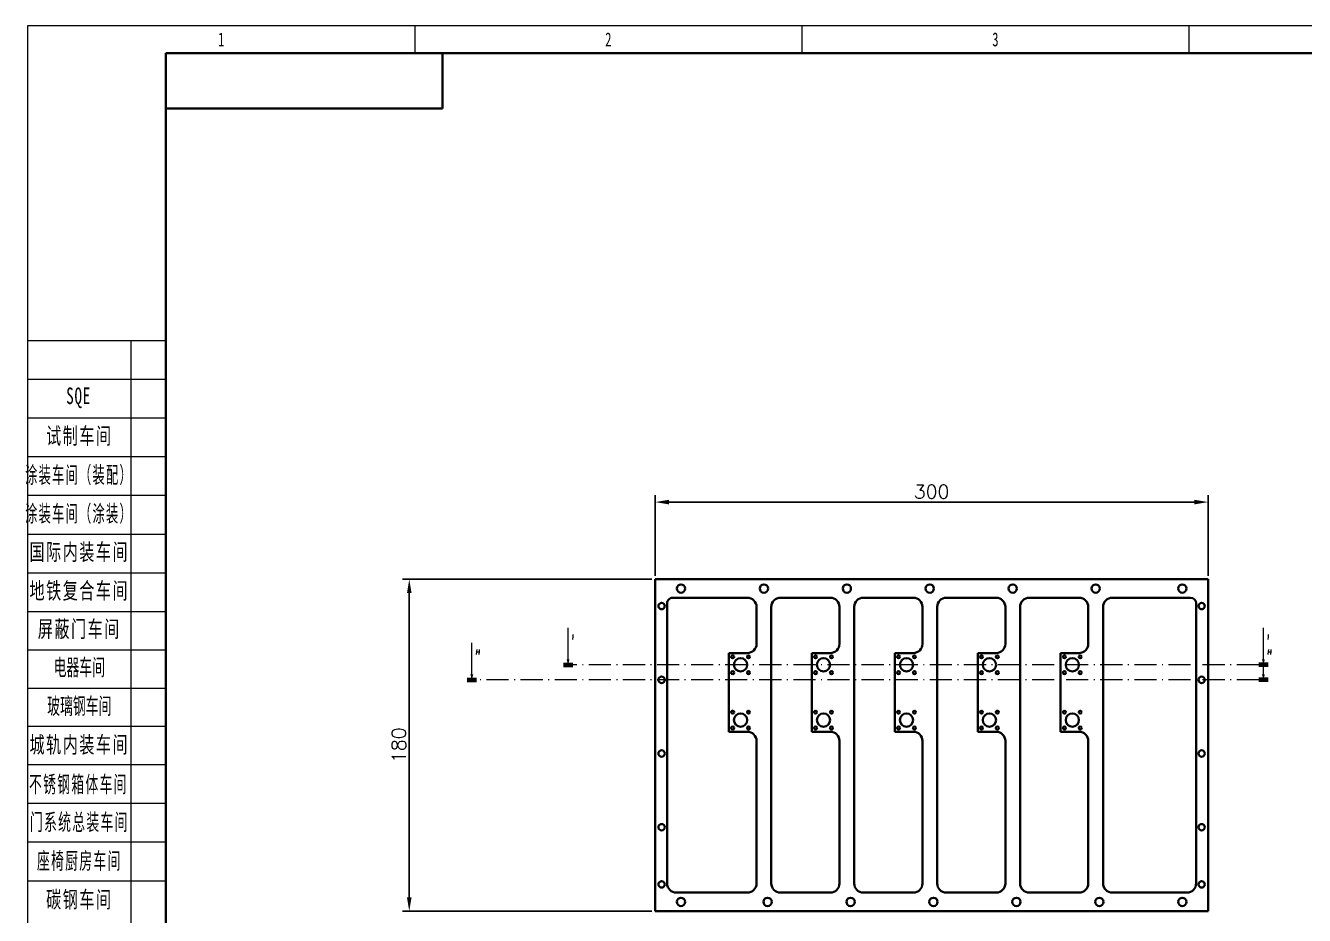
# Model space of a CAD drawing. Header units: millimetres. Extents: x -631 to 3210, y -561 to 2288.
# Drawn here: x 1949 to 2643, y 884 to 1366 of the extents above; entities that cross this region are included whole.
import ezdxf
from ezdxf.enums import TextEntityAlignment as Align

# ---------------------------------------------------------------- set-up
doc = ezdxf.new("R2010")
doc.units = ezdxf.units.MM
doc.header["$PDSIZE"] = -5
doc.linetypes.add('DASHDOT', pattern=[18.5, 12, -3, 0.5, -3])
doc.layers.get('0').update_dxf_attribs({"lineweight": 18})
for name, color, linetype, lineweight in [('尺寸线层', 3, 'Continuous', 18), ('粗实线层', 7, 'Continuous', 35), ('细实线层', 7, 'Continuous', 18)]:
    doc.layers.add(name, color=color, linetype=linetype, lineweight=lineweight)
doc.styles.get("Standard").update_dxf_attribs({"font": 'txt.shx', "bigfont": 'gbcbig.shx'})
doc.styles.add('标准', font='', dxfattribs={"width": 0.667})
doc.styles.get('标准').set_extended_font_data('宋体')
doc.dimstyles.get("Standard").update_dxf_attribs({"dimscale": 3, "dimtxt": 0.18, "dimasz": 0.18, "dimexe": 0.18, "dimexo": 0.0625, "dimgap": 0.09, "dimtad": 0, "dimtih": 1, "dimtoh": 1, "dimdec": 4, "dimzin": 0, "dimdsep": 46, "dimtxsty": 'Standard', "dimcen": 0.09, "dimdle": 0.36, "dimadec": 0, "dimazin": 0, "dimtfac": 1, "dimtdec": 4, "dimtofl": 0, "dimtmove": 0, "dimatfit": 3, "dimfxl": 1, "dimtolj": 1, "dimtzin": 0, "dimarcsym": 0})

# ---------------------------------------------------------------- blocks, each defined once
blk = doc.blocks.new('*X1')
at = {"layer": '尺寸线层', "linetype": 'Continuous'}
for p, q in [((-185, 91.49), (-210, 91.49)), ((-191.37, 91.49), (-191.37, -90.21)), ((-185, 84.49), (-210, 84.49)), ((-185, 77.49), (-210, 77.49)), ((-185, 70.49), (-210, 70.49)), ((-185, 63.49), (-210, 63.49)), ((-185, 56.49), (-210, 56.49)), ((-185, 49.49), (-210, 49.49)), ((-185, 42.49), (-210, 42.49)), ((-185, 35.56), (-210, 35.56)), ((-185, 35.56), (-210, 35.56)), ((-185, 28.64), (-210, 28.64)), ((-185, 28.64), (-210, 28.64)), ((-185, 21.71), (-210, 21.71)), ((-185, 21.71), (-210, 21.71)), ((-185, 14.79), (-210, 14.79)), ((-185, 7.79), (-210, 7.79)), ((-185, 0.79), (-210, 0.79)), ((-185, -6.21), (-210, -6.21))]:
    blk.add_line(p, q, dxfattribs=at)
at = {"layer": '粗实线层'}
for p, q in [((-185, -143.5), (-185, 143.5)), ((-185, 143.5), (205, 143.5)), ((-135, 143.5), (-135, 133.5)), ((-135, 133.5), (-185, 133.5))]:
    blk.add_line(p, q, dxfattribs=at)
at = {"layer": '细实线层'}
for p, q in [((-210, -148.5), (-210, 148.5)), ((-210, 148.5), (210, 148.5)), ((-140, 148.5), (-140, 143.5)), ((-70, 148.5), (-70, 143.5)), ((0, 148.5), (0, 143.5))]:
    blk.add_line(p, q, dxfattribs=at)
at = {"layer": '尺寸线层', "linetype": 'Continuous', "char_height": 3, "attachment_point": 5, "style": '标准'}
for s, insert, width, line_spacing_factor in [('\\T1.1;\\W0.667;SQE', (-200.8, 81.17), 31.0587, 0.47619), ('\\T1.1;\\W0.667;试制车间', (-200.68, 74.14), 31.0587, 0.57381), ('\\T1.1;\\W0.54149;涂装车间（装配）', (-200.73, 67.06), 27.5396, 0.574243), ('\\T1.1;\\W0.54149;涂装车间（涂装）', (-200.73, 60.06), 27.5396, 0.574243), ('\\T1.1;\\W0.667;国际内装车间', (-200.68, 53.14), 31.0587, 0.561905), ('\\T1.1;\\W0.667;地铁复合车间', (-200.68, 46.14), 31.0587, 0.561905), ('\\T1.1;\\W0.667;屏蔽门车间', (-200.68, 39.21), 31.0587, 0.561905), ('\\W1;{\\W0.567;\\T1;电器车间}', (-200.68, 32.29), 37.2629, 0.561905), ('\\W1;{\\W0.567;\\T1;玻璃钢车间}', (-200.68, 25.29), 37.2629, 0.564286), ('\\T1.1;城轨内装车间', (-200.68, 18.29), 18.6315, 1.15057), ('\\T1.1;{\\W0.567;不锈钢箱体车间}', (-200.85, 11.13), 18.6315, 1.15057), ('\\T1.1;{\\W0.567;门系统总装车间}', (-200.68, 4.29), 18.6315, 1.15057), ('\\T1.1;{\\W0.567;座椅厨房车间}', (-200.68, -2.71), 18.6315, 1.15057), ('\\T1.1;碳钢车间', (-200.68, -9.71), 18.6315, 1.15057)]:
    blk.add_mtext(s, dxfattribs=dict(at, insert=insert, width=width, line_spacing_factor=line_spacing_factor))
at = {"layer": '尺寸线层', "style": '标准'}
for tag, height, width, p in [('T1', 2.5, 0.667, (-175, 146)), ('T2', 2.5, 0.667, (-105, 146)), ('T3', 2.5, 0.667, (-35, 146)), ('T4', 2.5, 0.667, (35, 146)), ('T5', 2.5, 0.667, (105, 146)), ('T6', 2.5, 0.667, (175, 146)), ('R1', 2.5, 0.667, (207.5, 111.38)), ('SQE', 3.5, 0.667, (-188.18, 80.99)), ('试制车间', 3.5, 0.28375, (-188.18, 73.99)), ('涂装车间（装配）', 3.5, 0.147264, (-188.18, 66.99)), ('涂装车间（涂装）', 3.5, 0.147264, (-188.18, 59.99)), ('国际内装车间', 3.5, 0.189302, (-188.18, 52.99)), ('地铁复合车间', 3.5, 0.186278, (-188.18, 46.02)), ('屏蔽门车间', 3.5, 0.225254, (-188.18, 39.14)), ('R2', 2.5, 0.667, (207.5, 37.12)), ('电器车间', 3.5, 0.292284, (-188.18, 32.21)), ('玻璃钢车间', 3.5, 0.225603, (-188.18, 25.29)), ('城轨内装车间', 3.5, 0.186278, (-188.18, 18.29)), ('不锈钢箱体车间', 3.5, 0.15932, (-188.18, 11.29)), ('门系统总装车间', 3.5, 0.161527, (-188.18, 4.29)), ('座椅厨房车间', 3.5, 0.186516, (-188.18, -2.71)), ('碳钢车间', 3.5, 0.28375, (-188.18, -9.71)), ('铝不锈钢车间', 3.5, 0.186397, (-188.18, -16.71)), ('风挡车间', 3.5, 0.284026, (-188.18, -23.71)), ('风道车间', 3.5, 0.284026, (-188.18, -30.71)), ('动车内装车间', 3.5, 0.186397, (-188.18, -37.71)), ('R3', 2.5, 0.667, (207.5, -37.12)), ('采购部', 3.5, 0.378308, (-188.18, -44.71)), ('检修服务部', 3.5, 0.223014, (-188.18, -51.71)), ('品管部', 3.5, 0.389426, (-188.18, -58.71)), ('生产保障部', 3.5, 0.223356, (-188.18, -65.71)), ('工业化部', 3.5, 0.281557, (-188.18, -72.71)), ('研发部', 3.5, 0.3788, (-188.18, -79.71)), ('旧底图总号', 3, 0.667, (-197.5, -100.5)), ('R4', 2.5, 0.667, (207.5, -111.38)), ('底图总号', 3, 0.667, (-197.5, -113.5)), ('签字', 3, 0.667, (-197.5, -126.5)), ('日期', 3, 0.667, (-197.5, -139.5)), ('B1', 2.5, 0.667, (-175, -146)), ('B2', 2.5, 0.667, (-105, -146)), ('B3', 2.5, 0.667, (-35, -146)), ('B4', 2.5, 0.667, (35, -146)), ('B5', 2.5, 0.667, (105, -146)), ('B6', 2.5, 0.667, (175, -146))]:
    blk.add_attdef(tag, text='', height=height, dxfattribs=dict(at, width=width)).set_placement(p, align=Align.MIDDLE_CENTER)
at = {"layer": '尺寸线层', "style": '标准', "width": 0.667}
blk.add_attdef('图号', text='', height=5.33, rotation=180, dxfattribs=at).set_placement((-160, 138.5), align=Align.MIDDLE_CENTER)
blk = doc.blocks.new('*X18')
at = {"layer": 'Defpoints', "color": 0, "transparency": 16777216}
for p in [(2590.4, 1107.98), (2290.4, 1066.06), (2590.4, 1066.06)]:
    blk.add_point(p, dxfattribs=at)
at = {"layer": '尺寸线层', "color": 0, "linetype": 'Continuous', "lineweight": -2, "transparency": 16777216}
for p, q in [((2290.4, 1067.94), (2290.4, 1111.73)), ((2590.4, 1067.94), (2590.4, 1111.73)), ((2297.9, 1107.98), (2582.9, 1107.98))]:
    blk.add_line(p, q, dxfattribs=at)
at = {"layer": '尺寸线层', "color": 0, "transparency": 16777216}
for points in [[(2297.9, 1109.23), (2297.9, 1106.73), (2290.4, 1107.98)], [(2582.9, 1109.23), (2582.9, 1106.73), (2590.4, 1107.98)]]:
    blk.add_solid(points, dxfattribs=at)
at = {"layer": '尺寸线层', "color": 0, "transparency": 16777216, "insert": (2440.4, 1113.6), "char_height": 7.5, "width": 38.5714, "attachment_point": 5, "bg_fill": 3, "box_fill_scale": 1.1, "bg_fill_color": 256, "bg_fill_true_color": 13158600, "bg_fill_transparency": 0}
blk.add_mtext('\\A1;300', dxfattribs=at)
blk = doc.blocks.new('*X19')
at = {"layer": 'Defpoints', "color": 0, "transparency": 16777216}
for p in [(2290.4, 1066.06), (2156.98, 886.06), (2290.4, 886.06)]:
    blk.add_point(p, dxfattribs=at)
at = {"layer": '尺寸线层', "color": 0, "linetype": 'Continuous', "lineweight": -2, "transparency": 16777216}
for p, q in [((2288.53, 1066.06), (2153.23, 1066.06)), ((2156.98, 1058.56), (2156.98, 893.56)), ((2288.53, 886.06), (2153.23, 886.06))]:
    blk.add_line(p, q, dxfattribs=at)
at = {"layer": '尺寸线层', "color": 0, "transparency": 16777216}
for points in [[(2155.73, 1058.56), (2158.23, 1058.56), (2156.98, 1066.06)], [(2155.73, 893.56), (2158.23, 893.56), (2156.98, 886.06)]]:
    blk.add_solid(points, dxfattribs=at)
at = {"layer": '尺寸线层', "color": 0, "transparency": 16777216, "insert": (2151.35, 976.06), "char_height": 7.5, "width": 36.4286, "attachment_point": 5, "rotation": 90, "bg_fill": 3, "box_fill_scale": 1.1, "bg_fill_color": 256, "bg_fill_true_color": 13158600, "bg_fill_transparency": 0}
blk.add_mtext('\\A1;180', dxfattribs=at)

msp = doc.modelspace()

# ---------------------------------------------------------------- hatches: boundary and pattern name
at = {"lineweight": 13}
for points in [[(2242.354, 1022.714), (2243.158, 1019.714), (2243.962, 1022.714)], [(2619.598, 1022.714), (2620.402, 1019.714), (2621.206, 1022.714)], [(2190.122, 1014.564), (2190.925, 1011.564), (2191.73, 1014.564)], [(2619.598, 1014.564), (2620.402, 1011.564), (2621.206, 1014.564)]]:
    msp.add_hatch(color=7, dxfattribs=at).paths.add_polyline_path(points, flags=0)

# ---------------------------------------------------------------- linework, layer by layer
at = {"color": 7, "lineweight": 35}
for p, q in [((2290.402, 1066.064), (2590.402, 1066.064)), ((2290.402, 886.064), (2290.402, 1066.064)), ((2590.402, 1066.064), (2590.402, 886.064)), ((2340.402, 1056.064), (2299.902, 1056.064)), ((2385.402, 1056.064), (2358.402, 1056.064)), ((2430.402, 1056.064), (2403.402, 1056.064)), ((2475.402, 1056.064), (2448.402, 1056.064)), ((2520.402, 1056.064), (2493.402, 1056.064)), ((2580.902, 1056.064), (2538.402, 1056.064)), ((2296.902, 1053.064), (2296.902, 901.064)), ((2345.402, 1031.064), (2345.402, 1051.064)), ((2353.402, 1051.064), (2353.402, 901.064)), ((2390.402, 1031.064), (2390.402, 1051.064)), ((2398.402, 1051.064), (2398.402, 901.064)), ((2435.402, 1031.064), (2435.402, 1051.064)), ((2443.402, 1051.064), (2443.402, 901.064)), ((2480.402, 1031.064), (2480.402, 1051.064)), ((2488.402, 1051.064), (2488.402, 901.064)), ((2525.402, 1031.064), (2525.402, 1051.064)), ((2533.402, 1051.064), (2533.402, 901.064)), ((2583.902, 901.064), (2583.902, 1053.064)), ((2330.402, 983.364), (2330.402, 1026.064)), ((2375.402, 983.364), (2375.402, 1026.064)), ((2420.402, 983.364), (2420.402, 1026.064)), ((2465.402, 983.364), (2465.402, 1026.064)), ((2510.402, 983.364), (2510.402, 1026.064)), ((2345.402, 901.064), (2345.402, 978.364)), ((2390.402, 901.064), (2390.402, 978.364)), ((2435.402, 901.064), (2435.402, 978.364)), ((2480.402, 901.064), (2480.402, 978.364)), ((2525.402, 901.064), (2525.402, 978.364)), ((2301.902, 896.064), (2340.402, 896.064)), ((2358.402, 896.064), (2385.402, 896.064)), ((2403.402, 896.064), (2430.402, 896.064)), ((2448.402, 896.064), (2475.402, 896.064)), ((2493.402, 896.064), (2520.402, 896.064)), ((2538.402, 896.064), (2578.902, 896.064)), ((2590.402, 886.064), (2290.402, 886.064))]:
    msp.add_line(p, q, dxfattribs=at)
at = {"color": 7, "lineweight": 13, "ltscale": 0.499999}
for p, q in [((2243.158, 1019.714), (2243.158, 1039.714)), ((2620.402, 1019.714), (2620.402, 1039.714))]:
    msp.add_line(p, q, dxfattribs=at)
at = {"color": 7, "lineweight": 13}
for p, q in [((2190.925, 1011.564), (2190.925, 1031.564)), ((2620.402, 1011.564), (2620.402, 1031.564))]:
    msp.add_line(p, q, dxfattribs=at)
at = {"color": 7, "lineweight": 35, "ltscale": 0.25}
for p, q in [((2330.402, 1026.064), (2340.402, 1026.064)), ((2375.402, 1026.064), (2385.402, 1026.064)), ((2420.402, 1026.064), (2430.402, 1026.064)), ((2465.402, 1026.064), (2475.402, 1026.064)), ((2510.402, 1026.064), (2520.402, 1026.064)), ((2340.402, 983.364), (2330.402, 983.364)), ((2385.402, 983.364), (2375.402, 983.364)), ((2430.402, 983.364), (2420.402, 983.364)), ((2475.402, 983.364), (2465.402, 983.364)), ((2520.402, 983.364), (2510.402, 983.364))]:
    msp.add_line(p, q, dxfattribs=at)
at = {"color": 7, "lineweight": 100, "ltscale": 0.125}
for p, q in [((2240.658, 1019.714), (2245.658, 1019.714)), ((2622.902, 1019.714), (2617.902, 1019.714)), ((2188.425, 1011.564), (2193.425, 1011.564)), ((2622.902, 1011.564), (2617.902, 1011.564))]:
    msp.add_line(p, q, dxfattribs=at)
at = {"color": 7, "linetype": 'DASHDOT', "lineweight": 13}
for p, q in [((2617.902, 1019.714), (2245.658, 1019.714)), ((2617.902, 1011.564), (2193.425, 1011.564))]:
    msp.add_line(p, q, dxfattribs=at)
at = {"color": 7, "lineweight": 13}
for points in [[(2245.783, 1033.397), (2245.888, 1034.797), (2245.993, 1036.197)], [(2623.027, 1033.397), (2623.132, 1034.797), (2623.237, 1036.197)], [(2193.55, 1025.247), (2193.691, 1026.822), (2193.795, 1028.047)], [(2194.985, 1028.047), (2194.88, 1026.857), (2194.74, 1025.247)], [(2623.027, 1025.247), (2623.167, 1026.822), (2623.272, 1028.047)], [(2624.462, 1028.047), (2624.357, 1026.857), (2624.217, 1025.247)], [(2193.691, 1026.752), (2194.88, 1026.752)], [(2623.167, 1026.752), (2624.357, 1026.752)]]:
    msp.add_lwpolyline(points, dxfattribs=at)
at = {"color": 7, "lineweight": 35}
for centre, radius in [((2304.402, 1061.064), 2.25), ((2349.402, 1061.064), 2.25), ((2394.402, 1061.064), 2.25), ((2439.402, 1061.064), 2.25), ((2484.402, 1061.064), 2.25), ((2529.402, 1061.064), 2.25), ((2576.402, 1061.064), 2.25), ((2293.902, 1051.564), 1.75), ((2586.902, 1051.564), 1.75), ((2332.452, 1024.014), 0.8), ((2336.752, 1019.714), 3.6), ((2341.052, 1024.014), 0.8), ((2377.452, 1024.014), 0.8), ((2381.752, 1019.714), 3.6), ((2386.052, 1024.014), 0.8), ((2422.452, 1024.014), 0.8), ((2426.752, 1019.714), 3.6), ((2431.052, 1024.014), 0.8), ((2467.452, 1024.014), 0.8), ((2471.752, 1019.714), 3.6), ((2476.052, 1024.014), 0.8), ((2512.452, 1024.014), 0.8), ((2516.752, 1019.714), 3.6), ((2521.052, 1024.014), 0.8), ((2293.902, 1011.564), 1.75), ((2332.452, 1015.414), 0.8), ((2341.052, 1015.414), 0.8), ((2377.452, 1015.414), 0.8), ((2386.052, 1015.414), 0.8), ((2422.452, 1015.414), 0.8), ((2431.052, 1015.414), 0.8), ((2467.452, 1015.414), 0.8), ((2476.052, 1015.414), 0.8), ((2512.452, 1015.414), 0.8), ((2521.052, 1015.414), 0.8), ((2586.902, 1011.564), 1.75), ((2332.452, 994.014), 0.8), ((2336.752, 989.714), 3.6), ((2341.052, 994.014), 0.8), ((2377.452, 994.014), 0.8), ((2381.752, 989.714), 3.6), ((2386.052, 994.014), 0.8), ((2422.452, 994.014), 0.8), ((2426.752, 989.714), 3.6), ((2431.052, 994.014), 0.8), ((2467.452, 994.014), 0.8), ((2471.752, 989.714), 3.6), ((2476.052, 994.014), 0.8), ((2512.452, 994.014), 0.8), ((2516.752, 989.714), 3.6), ((2521.052, 994.014), 0.8), ((2332.452, 985.414), 0.8), ((2341.052, 985.414), 0.8), ((2377.452, 985.414), 0.8), ((2386.052, 985.414), 0.8), ((2422.452, 985.414), 0.8), ((2431.052, 985.414), 0.8), ((2467.452, 985.414), 0.8), ((2476.052, 985.414), 0.8), ((2512.452, 985.414), 0.8), ((2521.052, 985.414), 0.8), ((2293.902, 971.564), 1.75), ((2586.902, 971.564), 1.75), ((2293.902, 931.564), 1.75), ((2586.902, 931.564), 1.75), ((2293.902, 900.564), 1.75), ((2586.902, 900.564), 1.75), ((2304.402, 891.064), 2.25), ((2351.402, 891.064), 2.25), ((2396.402, 891.064), 2.25), ((2441.402, 891.064), 2.25), ((2486.402, 891.064), 2.25), ((2531.402, 891.064), 2.25), ((2576.402, 891.064), 2.25)]:
    msp.add_circle(centre, radius, dxfattribs=at)
for centre, radius, start, end in [((2299.902, 1053.064), 3, 90.000003, 180.000008), ((2340.402, 1051.064), 5, 0, 90), ((2358.402, 1051.064), 5, 90.000003, 180.000008), ((2385.402, 1051.064), 5, 0, 90), ((2403.402, 1051.064), 5, 90.000003, 180.000008), ((2430.402, 1051.064), 5, 0, 90), ((2448.402, 1051.064), 5, 90.000003, 180.000008), ((2475.402, 1051.064), 5, 0, 90), ((2493.402, 1051.064), 5, 90.000003, 180.000008), ((2520.402, 1051.064), 5, 0, 90), ((2538.402, 1051.064), 5, 90.000003, 180.000008), ((2580.902, 1053.064), 3, 0, 90), ((2340.402, 1031.064), 5, 269.999997, 359.999997), ((2385.402, 1031.064), 5, 269.999997, 359.999997), ((2430.402, 1031.064), 5, 269.999997, 359.999997), ((2475.402, 1031.064), 5, 269.999997, 359.999997), ((2520.402, 1031.064), 5, 269.999997, 359.999997), ((2340.402, 978.364), 5, 0, 90), ((2385.402, 978.364), 5, 0, 90), ((2430.402, 978.364), 5, 360, 90), ((2475.402, 978.364), 5, 0, 90), ((2520.402, 978.364), 5, 360, 90), ((2301.902, 901.064), 5, 180.000005, 270), ((2340.402, 901.064), 5, 269.999997, 359.999997), ((2358.402, 901.064), 5, 180.000005, 270), ((2385.402, 901.064), 5, 269.999997, 359.999997), ((2403.402, 901.064), 5, 180.000005, 270), ((2430.402, 901.064), 5, 269.999997, 359.999997), ((2448.402, 901.064), 5, 180.000005, 270), ((2475.402, 901.064), 5, 269.999997, 359.999997), ((2493.402, 901.064), 5, 180.000005, 270.00001), ((2520.402, 901.064), 5, 269.999997, 359.999997), ((2538.402, 901.064), 5, 180.000005, 270.00001), ((2578.902, 901.064), 5, 269.999997, 359.999997)]:
    msp.add_arc(centre, radius, start, end, dxfattribs=at)

# ---------------------------------------------------------------- block references
ref = msp.add_blockref('*X1', (2580, 921), dxfattribs=dict(xscale=3, yscale=3, zscale=3))
ref.add_attrib('T1', '1', dxfattribs={"layer": '尺寸线层', "height": 7.5, "style": '标准', "width": 0.667}).set_placement((2055, 1359), align=Align.MIDDLE_CENTER)
ref.add_attrib('T2', '2', dxfattribs={"layer": '尺寸线层', "height": 7.5, "style": '标准', "width": 0.667}).set_placement((2265, 1359), align=Align.MIDDLE_CENTER)
ref.add_attrib('T3', '3', dxfattribs={"layer": '尺寸线层', "height": 7.5, "style": '标准', "width": 0.667}).set_placement((2475, 1359), align=Align.MIDDLE_CENTER)

# ---------------------------------------------------------------- next in the draw order: dimensions: what is measured, and where the dimension line sits
at = {"layer": '尺寸线层'}
dim = msp.add_linear_dim(base=(2590.402, 1107.975), p1=(2290.402, 1066.064), p2=(2590.402, 1066.064), dimstyle='Standard', override={"dimtxt": 2.5, "dimasz": 2.5, "dimexe": 1.25, "dimexo": 0.625, "dimgap": 0.625, "dimtad": 1, "dimtih": 0, "dimtoh": 0, "dimdec": 2, "dimzin": 8, "dimdsep": 44, "dimsah": 1, "dimdle": 5, "dimtdec": 2, "dimtofl": 1, "dimatfit": 0, "dimtfill": 1, "dimtzin": 8}, dxfattribs=at)
dim.commit()
dim.dimension.update_dxf_attribs({"geometry": '*X18', "text_midpoint": (2440.402, 1113.6)})

# ---------------------------------------------------------------- next in the draw order: dimensions: what is measured, and where the dimension line sits
dim = msp.add_linear_dim(base=(2156.976, 886.064), p1=(2290.402, 1066.064), p2=(2290.402, 886.064), angle=90, dimstyle='Standard', override={"dimtxt": 2.5, "dimasz": 2.5, "dimexe": 1.25, "dimexo": 0.625, "dimgap": 0.625, "dimtad": 1, "dimtih": 0, "dimtoh": 0, "dimdec": 2, "dimzin": 8, "dimdsep": 44, "dimsah": 1, "dimdle": 5, "dimtdec": 2, "dimtofl": 1, "dimatfit": 0, "dimtfill": 1, "dimtzin": 8}, dxfattribs=at)
dim.commit()
dim.dimension.update_dxf_attribs({"geometry": '*X19', "text_midpoint": (2151.351, 976.064)})

doc.saveas('drawing.dxf')
